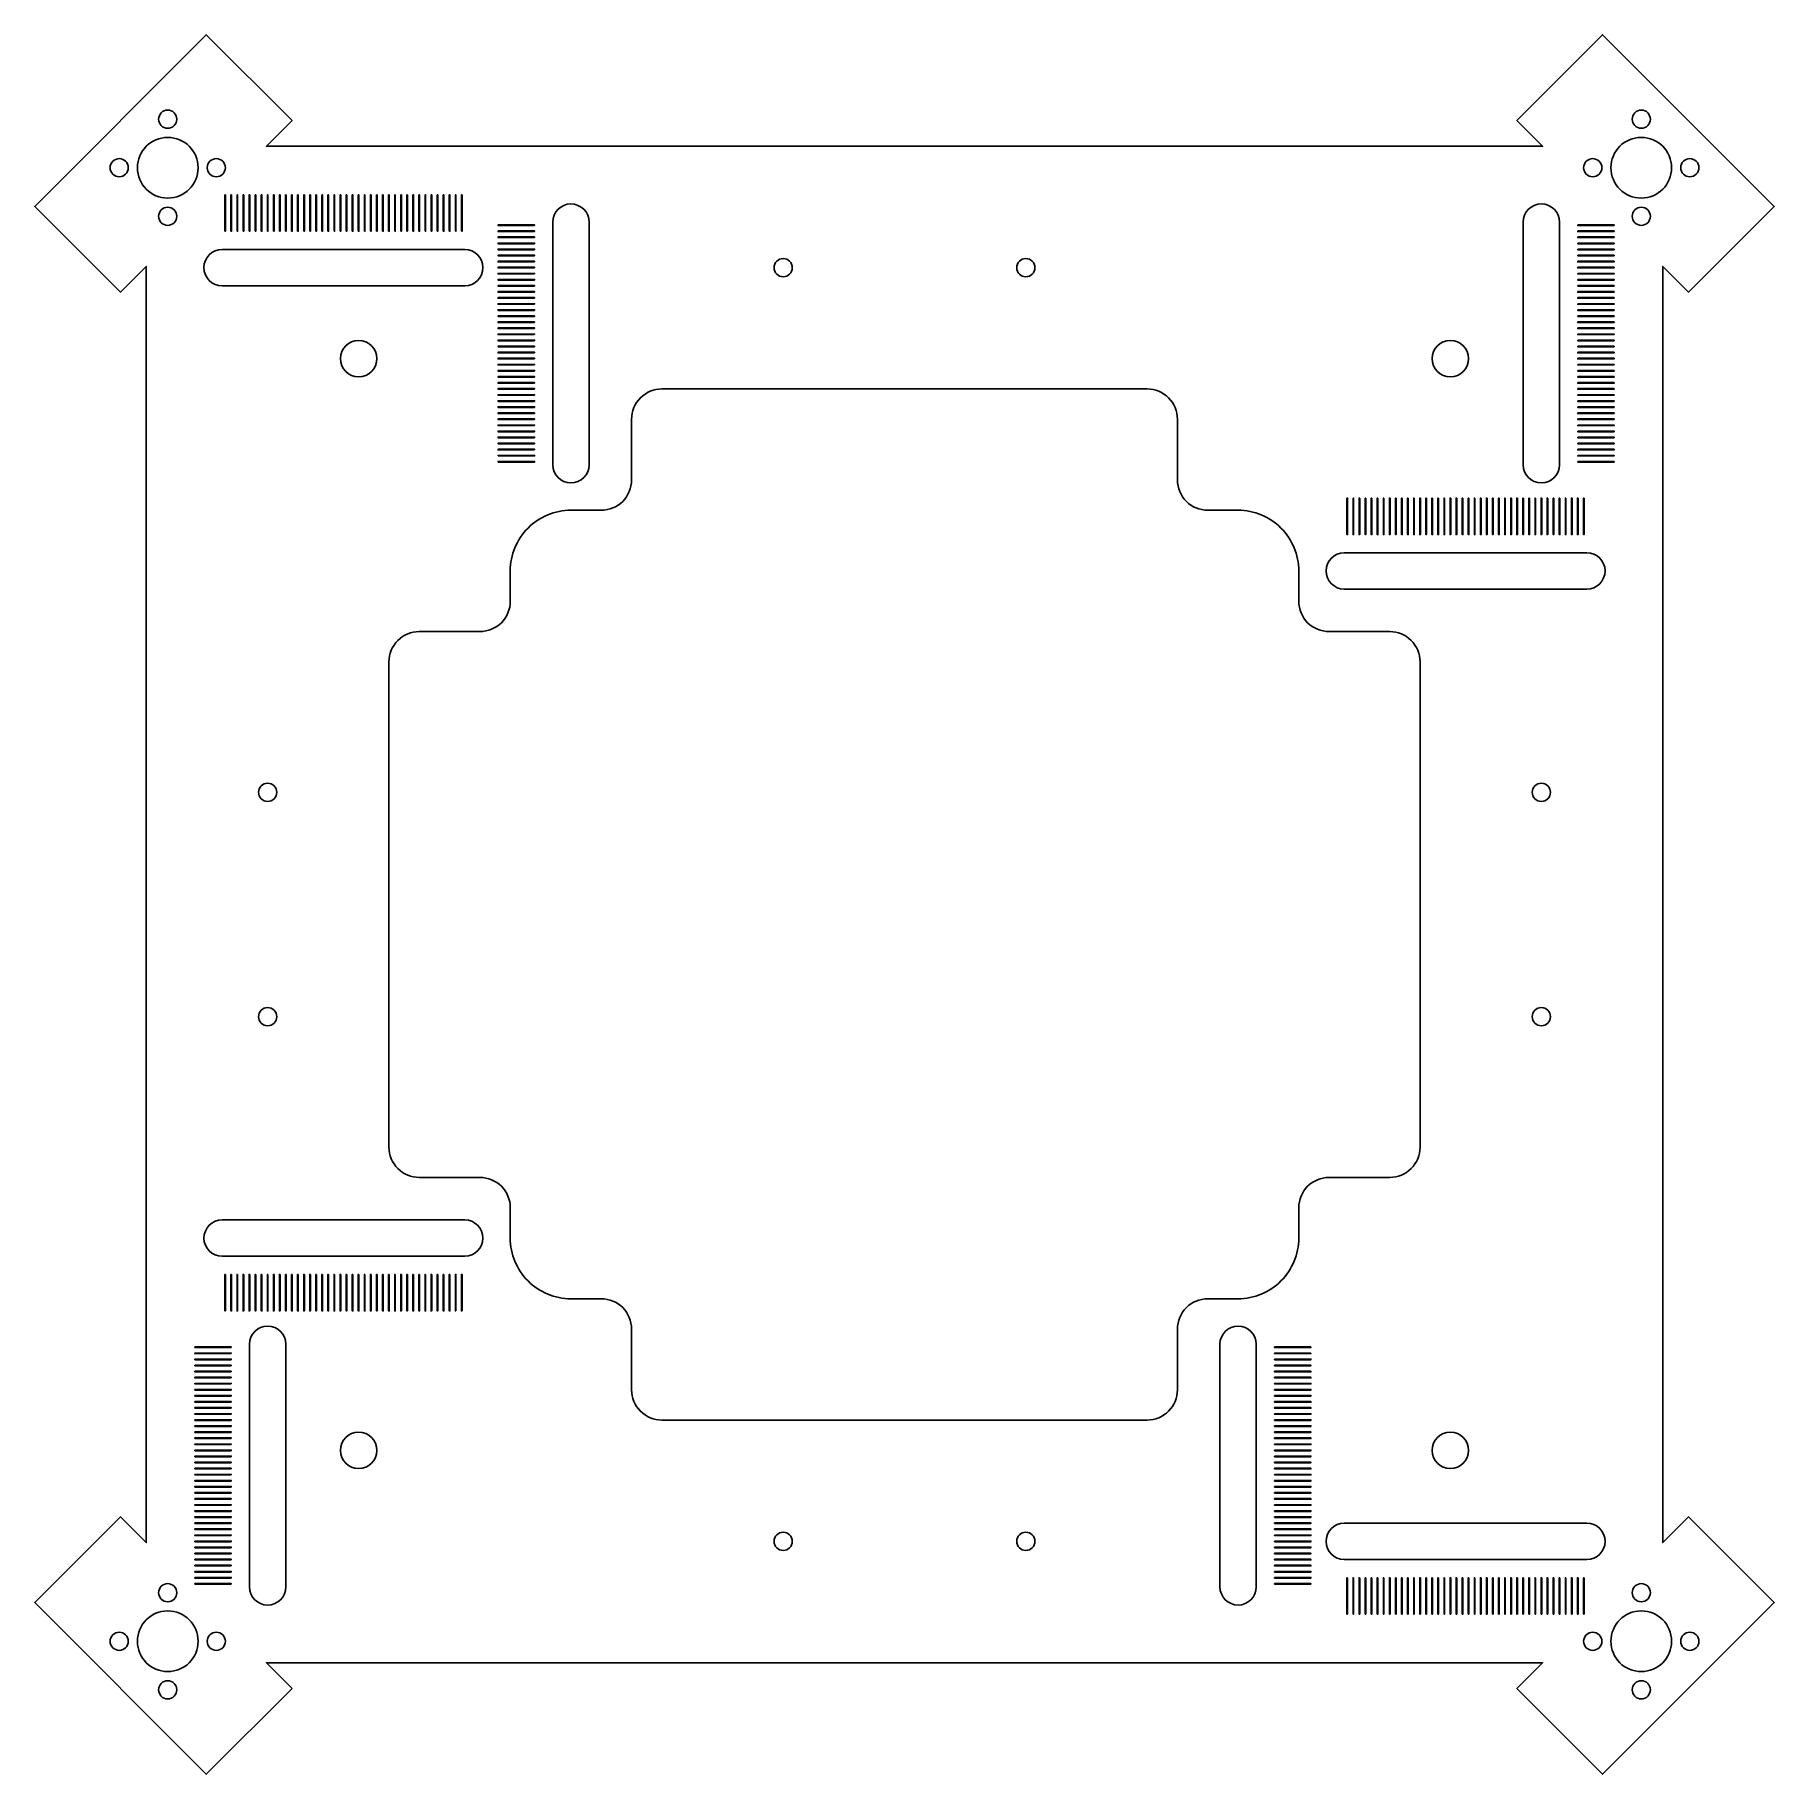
# Model space of a CAD drawing. Header units: millimetres. Extents: x -38 to 249, y -18 to 268.
import ezdxf

# ---------------------------------------------------------------- set-up
doc = ezdxf.new("R2010")
doc.units = ezdxf.units.MM

msp = doc.modelspace()

# ---------------------------------------------------------------- linework, layer by layer
for points in [[(4.25, -4.25), (0, 0), (210.42, 0), (206.17, -4.25), (220.31, -18.39), (248.6, 9.9), (234.45, 24.04), (230.21, 19.79), (230.21, 230.21), (234.45, 225.96), (248.6, 240.1), (220.31, 268.39), (206.17, 254.25), (210.42, 250), (0, 250), (4.25, 254.25), (-9.9, 268.39), (-38.18, 240.1), (-24.04, 225.96), (-19.79, 230.21), (-19.79, 19.79), (-24.04, 24.04), (-38.18, 9.9), (-9.9, -18.39)], [(-6.84, 236), (-6.84, 242), (-6.74, 242), (-6.74, 236)], [(-5.84, 236), (-5.84, 242), (-5.74, 242), (-5.74, 236)], [(-4.84, 236), (-4.84, 242), (-4.74, 242), (-4.74, 236)], [(-3.84, 236), (-3.84, 242), (-3.74, 242), (-3.74, 236)], [(-2.84, 236), (-2.84, 242), (-2.74, 242), (-2.74, 236)], [(-1.84, 236), (-1.84, 242), (-1.74, 242), (-1.74, 236)], [(-0.84, 236), (-0.84, 242), (-0.74, 242), (-0.74, 236)], [(0.16, 236), (0.16, 242), (0.26, 242), (0.26, 236)], [(1.16, 236), (1.16, 242), (1.26, 242), (1.26, 236)], [(2.16, 236), (2.16, 242), (2.26, 242), (2.26, 236)], [(3.16, 236), (3.16, 242), (3.26, 242), (3.26, 236)], [(4.16, 236), (4.16, 242), (4.26, 242), (4.26, 236)], [(5.16, 236), (5.16, 242), (5.26, 242), (5.26, 236)], [(6.16, 236), (6.16, 242), (6.26, 242), (6.26, 236)], [(7.16, 236), (7.16, 242), (7.26, 242), (7.26, 236)], [(8.16, 236), (8.16, 242), (8.26, 242), (8.26, 236)], [(9.16, 236), (9.16, 242), (9.26, 242), (9.26, 236)], [(10.16, 236), (10.16, 242), (10.26, 242), (10.26, 236)], [(11.16, 236), (11.16, 242), (11.26, 242), (11.26, 236)], [(12.16, 236), (12.16, 242), (12.26, 242), (12.26, 236)], [(13.16, 236), (13.16, 242), (13.26, 242), (13.26, 236)], [(14.16, 236), (14.16, 242), (14.26, 242), (14.26, 236)], [(15.16, 236), (15.16, 242), (15.26, 242), (15.26, 236)], [(16.16, 236), (16.16, 242), (16.26, 242), (16.26, 236)], [(17.16, 236), (17.16, 242), (17.26, 242), (17.26, 236)], [(18.16, 236), (18.16, 242), (18.26, 242), (18.26, 236)], [(19.16, 236), (19.16, 242), (19.26, 242), (19.26, 236)], [(20.16, 236), (20.16, 242), (20.26, 242), (20.26, 236)], [(21.16, 236), (21.16, 242), (21.26, 242), (21.26, 236)], [(22.16, 236), (22.16, 242), (22.26, 242), (22.26, 236)], [(23.16, 236), (23.16, 242), (23.26, 242), (23.26, 236)], [(24.16, 236), (24.16, 242), (24.26, 242), (24.26, 236)], [(25.16, 236), (25.16, 242), (25.26, 242), (25.26, 236)], [(26.16, 236), (26.16, 242), (26.26, 242), (26.26, 236)], [(27.16, 236), (27.16, 242), (27.26, 242), (27.26, 236)], [(28.16, 236), (28.16, 242), (28.26, 242), (28.26, 236)], [(29.16, 236), (29.16, 242), (29.26, 242), (29.26, 236)], [(30.16, 236), (30.16, 242), (30.26, 242), (30.26, 236)], [(31.16, 236), (31.16, 242), (31.26, 242), (31.26, 236)], [(32.16, 236), (32.16, 242), (32.26, 242), (32.26, 236)], [(44.21, 236.95), (38.21, 236.95), (38.21, 237.05), (44.21, 237.05)], [(44.21, 235.95), (38.21, 235.95), (38.21, 236.05), (44.21, 236.05)], [(216.21, 237.05), (222.21, 237.05), (222.21, 236.95), (216.21, 236.95)], [(216.21, 236.05), (222.21, 236.05), (222.21, 235.95), (216.21, 235.95)], [(44.21, 234.95), (38.21, 234.95), (38.21, 235.05), (44.21, 235.05)], [(44.21, 233.95), (38.21, 233.95), (38.21, 234.05), (44.21, 234.05)], [(44.21, 232.95), (38.21, 232.95), (38.21, 233.05), (44.21, 233.05)], [(216.21, 235.05), (222.21, 235.05), (222.21, 234.95), (216.21, 234.95)], [(216.21, 234.05), (222.21, 234.05), (222.21, 233.95), (216.21, 233.95)], [(216.21, 233.05), (222.21, 233.05), (222.21, 232.95), (216.21, 232.95)], [(44.21, 231.95), (38.21, 231.95), (38.21, 232.05), (44.21, 232.05)], [(44.21, 230.95), (38.21, 230.95), (38.21, 231.05), (44.21, 231.05)], [(44.21, 229.95), (38.21, 229.95), (38.21, 230.05), (44.21, 230.05)], [(216.21, 232.05), (222.21, 232.05), (222.21, 231.95), (216.21, 231.95)], [(216.21, 231.05), (222.21, 231.05), (222.21, 230.95), (216.21, 230.95)], [(216.21, 230.05), (222.21, 230.05), (222.21, 229.95), (216.21, 229.95)], [(44.21, 228.95), (38.21, 228.95), (38.21, 229.05), (44.21, 229.05)], [(44.21, 227.95), (38.21, 227.95), (38.21, 228.05), (44.21, 228.05)], [(44.21, 226.95), (38.21, 226.95), (38.21, 227.05), (44.21, 227.05)], [(216.21, 229.05), (222.21, 229.05), (222.21, 228.95), (216.21, 228.95)], [(216.21, 228.05), (222.21, 228.05), (222.21, 227.95), (216.21, 227.95)], [(216.21, 227.05), (222.21, 227.05), (222.21, 226.95), (216.21, 226.95)], [(44.21, 225.95), (38.21, 225.95), (38.21, 226.05), (44.21, 226.05)], [(44.21, 224.95), (38.21, 224.95), (38.21, 225.05), (44.21, 225.05)], [(44.21, 223.95), (38.21, 223.95), (38.21, 224.05), (44.21, 224.05)], [(216.21, 226.05), (222.21, 226.05), (222.21, 225.95), (216.21, 225.95)], [(216.21, 225.05), (222.21, 225.05), (222.21, 224.95), (216.21, 224.95)], [(216.21, 224.05), (222.21, 224.05), (222.21, 223.95), (216.21, 223.95)], [(44.21, 222.95), (38.21, 222.95), (38.21, 223.05), (44.21, 223.05)], [(44.21, 221.95), (38.21, 221.95), (38.21, 222.05), (44.21, 222.05)], [(44.21, 220.95), (38.21, 220.95), (38.21, 221.05), (44.21, 221.05)], [(216.21, 223.05), (222.21, 223.05), (222.21, 222.95), (216.21, 222.95)], [(216.21, 222.05), (222.21, 222.05), (222.21, 221.95), (216.21, 221.95)], [(216.21, 221.05), (222.21, 221.05), (222.21, 220.95), (216.21, 220.95)], [(44.21, 219.95), (38.21, 219.95), (38.21, 220.05), (44.21, 220.05)], [(44.21, 218.95), (38.21, 218.95), (38.21, 219.05), (44.21, 219.05)], [(44.21, 217.95), (38.21, 217.95), (38.21, 218.05), (44.21, 218.05)], [(216.21, 220.05), (222.21, 220.05), (222.21, 219.95), (216.21, 219.95)], [(216.21, 219.05), (222.21, 219.05), (222.21, 218.95), (216.21, 218.95)], [(216.21, 218.05), (222.21, 218.05), (222.21, 217.95), (216.21, 217.95)], [(44.21, 216.95), (38.21, 216.95), (38.21, 217.05), (44.21, 217.05)], [(44.21, 215.95), (38.21, 215.95), (38.21, 216.05), (44.21, 216.05)], [(216.21, 217.05), (222.21, 217.05), (222.21, 216.95), (216.21, 216.95)], [(216.21, 216.05), (222.21, 216.05), (222.21, 215.95), (216.21, 215.95)], [(44.21, 214.95), (38.21, 214.95), (38.21, 215.05), (44.21, 215.05)], [(44.21, 213.95), (38.21, 213.95), (38.21, 214.05), (44.21, 214.05)], [(44.21, 212.95), (38.21, 212.95), (38.21, 213.05), (44.21, 213.05)], [(216.21, 215.05), (222.21, 215.05), (222.21, 214.95), (216.21, 214.95)], [(216.21, 214.05), (222.21, 214.05), (222.21, 213.95), (216.21, 213.95)], [(216.21, 213.05), (222.21, 213.05), (222.21, 212.95), (216.21, 212.95)], [(44.21, 211.95), (38.21, 211.95), (38.21, 212.05), (44.21, 212.05)], [(44.21, 210.95), (38.21, 210.95), (38.21, 211.05), (44.21, 211.05)], [(44.21, 209.95), (38.21, 209.95), (38.21, 210.05), (44.21, 210.05)], [(216.21, 212.05), (222.21, 212.05), (222.21, 211.95), (216.21, 211.95)], [(216.21, 211.05), (222.21, 211.05), (222.21, 210.95), (216.21, 210.95)], [(216.21, 210.05), (222.21, 210.05), (222.21, 209.95), (216.21, 209.95)], [(44.21, 208.95), (38.21, 208.95), (38.21, 209.05), (44.21, 209.05)], [(44.21, 207.95), (38.21, 207.95), (38.21, 208.05), (44.21, 208.05)], [(44.21, 206.95), (38.21, 206.95), (38.21, 207.05), (44.21, 207.05)], [(216.21, 209.05), (222.21, 209.05), (222.21, 208.95), (216.21, 208.95)], [(216.21, 208.05), (222.21, 208.05), (222.21, 207.95), (216.21, 207.95)], [(216.21, 207.05), (222.21, 207.05), (222.21, 206.95), (216.21, 206.95)], [(44.21, 205.95), (38.21, 205.95), (38.21, 206.05), (44.21, 206.05)], [(44.21, 204.95), (38.21, 204.95), (38.21, 205.05), (44.21, 205.05)], [(44.21, 203.95), (38.21, 203.95), (38.21, 204.05), (44.21, 204.05)], [(216.21, 206.05), (222.21, 206.05), (222.21, 205.95), (216.21, 205.95)], [(216.21, 205.05), (222.21, 205.05), (222.21, 204.95), (216.21, 204.95)], [(216.21, 204.05), (222.21, 204.05), (222.21, 203.95), (216.21, 203.95)], [(44.21, 202.95), (38.21, 202.95), (38.21, 203.05), (44.21, 203.05)], [(44.21, 201.95), (38.21, 201.95), (38.21, 202.05), (44.21, 202.05)], [(44.21, 200.95), (38.21, 200.95), (38.21, 201.05), (44.21, 201.05)], [(216.21, 203.05), (222.21, 203.05), (222.21, 202.95), (216.21, 202.95)], [(216.21, 202.05), (222.21, 202.05), (222.21, 201.95), (216.21, 201.95)], [(216.21, 201.05), (222.21, 201.05), (222.21, 200.95), (216.21, 200.95)], [(44.21, 199.95), (38.21, 199.95), (38.21, 200.05), (44.21, 200.05)], [(38.21, 198.95), (38.21, 199.05), (44.21, 199.05), (44.21, 198.95)], [(38.21, 197.95), (38.21, 198.05), (44.21, 198.05), (44.21, 197.95)], [(216.21, 200.05), (222.21, 200.05), (222.21, 199.95), (216.21, 199.95)], [(216.21, 199.05), (222.21, 199.05), (222.21, 198.95), (216.21, 198.95)], [(216.21, 198.05), (222.21, 198.05), (222.21, 197.95), (216.21, 197.95)], [(178.16, 192), (178.26, 192), (178.26, 186), (178.16, 186)], [(179.16, 192), (179.26, 192), (179.26, 186), (179.16, 186)], [(180.26, 192), (180.26, 186), (180.16, 186), (180.16, 192)], [(181.26, 192), (181.26, 186), (181.16, 186), (181.16, 192)], [(182.26, 192), (182.26, 186), (182.16, 186), (182.16, 192)], [(183.26, 192), (183.26, 186), (183.16, 186), (183.16, 192)], [(184.26, 192), (184.26, 186), (184.16, 186), (184.16, 192)], [(185.26, 192), (185.26, 186), (185.16, 186), (185.16, 192)], [(186.26, 192), (186.26, 186), (186.16, 186), (186.16, 192)], [(187.26, 192), (187.26, 186), (187.16, 186), (187.16, 192)], [(188.26, 192), (188.26, 186), (188.16, 186), (188.16, 192)], [(189.26, 192), (189.26, 186), (189.16, 186), (189.16, 192)], [(190.26, 192), (190.26, 186), (190.16, 186), (190.16, 192)], [(191.26, 192), (191.26, 186), (191.16, 186), (191.16, 192)], [(192.26, 192), (192.26, 186), (192.16, 186), (192.16, 192)], [(193.26, 192), (193.26, 186), (193.16, 186), (193.16, 192)], [(194.26, 192), (194.26, 186), (194.16, 186), (194.16, 192)], [(195.26, 192), (195.26, 186), (195.16, 186), (195.16, 192)], [(196.26, 192), (196.26, 186), (196.16, 186), (196.16, 192)], [(197.26, 192), (197.26, 186), (197.16, 186), (197.16, 192)], [(198.26, 192), (198.26, 186), (198.16, 186), (198.16, 192)], [(199.26, 192), (199.26, 186), (199.16, 186), (199.16, 192)], [(200.26, 192), (200.26, 186), (200.16, 186), (200.16, 192)], [(201.26, 192), (201.26, 186), (201.16, 186), (201.16, 192)], [(202.26, 192), (202.26, 186), (202.16, 186), (202.16, 192)], [(203.26, 192), (203.26, 186), (203.16, 186), (203.16, 192)], [(204.26, 192), (204.26, 186), (204.16, 186), (204.16, 192)], [(205.26, 192), (205.26, 186), (205.16, 186), (205.16, 192)], [(206.26, 192), (206.26, 186), (206.16, 186), (206.16, 192)], [(207.26, 192), (207.26, 186), (207.16, 186), (207.16, 192)], [(208.26, 192), (208.26, 186), (208.16, 186), (208.16, 192)], [(209.26, 192), (209.26, 186), (209.16, 186), (209.16, 192)], [(210.26, 192), (210.26, 186), (210.16, 186), (210.16, 192)], [(211.26, 192), (211.26, 186), (211.16, 186), (211.16, 192)], [(212.26, 192), (212.26, 186), (212.16, 186), (212.16, 192)], [(213.26, 192), (213.26, 186), (213.16, 186), (213.16, 192)], [(214.26, 192), (214.26, 186), (214.16, 186), (214.16, 192)], [(215.26, 192), (215.26, 186), (215.16, 186), (215.16, 192)], [(216.26, 192), (216.26, 186), (216.16, 186), (216.16, 192)], [(217.26, 192), (217.26, 186), (217.16, 186), (217.16, 192)], [(-6.74, 64), (-6.74, 58), (-6.84, 58), (-6.84, 64)], [(-5.74, 64), (-5.74, 58), (-5.84, 58), (-5.84, 64)], [(-4.74, 64), (-4.74, 58), (-4.84, 58), (-4.84, 64)], [(-3.74, 64), (-3.74, 58), (-3.84, 58), (-3.84, 64)], [(-2.74, 64), (-2.74, 58), (-2.84, 58), (-2.84, 64)], [(-1.74, 64), (-1.74, 58), (-1.84, 58), (-1.84, 64)], [(-0.74, 64), (-0.74, 58), (-0.84, 58), (-0.84, 64)], [(0.26, 64), (0.26, 58), (0.16, 58), (0.16, 64)], [(1.26, 64), (1.26, 58), (1.16, 58), (1.16, 64)], [(2.26, 64), (2.26, 58), (2.16, 58), (2.16, 64)], [(3.26, 64), (3.26, 58), (3.16, 58), (3.16, 64)], [(4.26, 64), (4.26, 58), (4.16, 58), (4.16, 64)], [(5.26, 64), (5.26, 58), (5.16, 58), (5.16, 64)], [(6.26, 64), (6.26, 58), (6.16, 58), (6.16, 64)], [(7.26, 64), (7.26, 58), (7.16, 58), (7.16, 64)], [(8.26, 64), (8.26, 58), (8.16, 58), (8.16, 64)], [(9.26, 64), (9.26, 58), (9.16, 58), (9.16, 64)], [(10.26, 64), (10.26, 58), (10.16, 58), (10.16, 64)], [(11.26, 64), (11.26, 58), (11.16, 58), (11.16, 64)], [(12.26, 64), (12.26, 58), (12.16, 58), (12.16, 64)], [(13.26, 64), (13.26, 58), (13.16, 58), (13.16, 64)], [(14.26, 64), (14.26, 58), (14.16, 58), (14.16, 64)], [(15.26, 64), (15.26, 58), (15.16, 58), (15.16, 64)], [(16.26, 64), (16.26, 58), (16.16, 58), (16.16, 64)], [(17.26, 64), (17.26, 58), (17.16, 58), (17.16, 64)], [(18.26, 64), (18.26, 58), (18.16, 58), (18.16, 64)], [(19.26, 64), (19.26, 58), (19.16, 58), (19.16, 64)], [(20.26, 64), (20.26, 58), (20.16, 58), (20.16, 64)], [(21.26, 64), (21.26, 58), (21.16, 58), (21.16, 64)], [(22.26, 64), (22.26, 58), (22.16, 58), (22.16, 64)], [(23.26, 64), (23.26, 58), (23.16, 58), (23.16, 64)], [(24.26, 64), (24.26, 58), (24.16, 58), (24.16, 64)], [(25.26, 64), (25.26, 58), (25.16, 58), (25.16, 64)], [(26.26, 64), (26.26, 58), (26.16, 58), (26.16, 64)], [(27.26, 64), (27.26, 58), (27.16, 58), (27.16, 64)], [(28.26, 64), (28.26, 58), (28.16, 58), (28.16, 64)], [(29.26, 64), (29.26, 58), (29.16, 58), (29.16, 64)], [(30.26, 64), (30.26, 58), (30.16, 58), (30.16, 64)], [(31.26, 58), (31.16, 58), (31.16, 64), (31.26, 64)], [(32.26, 58), (32.16, 58), (32.16, 64), (32.26, 64)], [(-5.79, 51.95), (-11.79, 51.95), (-11.79, 52.05), (-5.79, 52.05)], [(172.21, 52.05), (172.21, 51.95), (166.21, 51.95), (166.21, 52.05)], [(-5.79, 50.95), (-11.79, 50.95), (-11.79, 51.05), (-5.79, 51.05)], [(-5.79, 49.95), (-11.79, 49.95), (-11.79, 50.05), (-5.79, 50.05)], [(-5.79, 48.95), (-11.79, 48.95), (-11.79, 49.05), (-5.79, 49.05)], [(172.21, 51.05), (172.21, 50.95), (166.21, 50.95), (166.21, 51.05)], [(166.21, 50.05), (172.21, 50.05), (172.21, 49.95), (166.21, 49.95)], [(166.21, 49.05), (172.21, 49.05), (172.21, 48.95), (166.21, 48.95)], [(-5.79, 47.95), (-11.79, 47.95), (-11.79, 48.05), (-5.79, 48.05)], [(-5.79, 46.95), (-11.79, 46.95), (-11.79, 47.05), (-5.79, 47.05)], [(-5.79, 45.95), (-11.79, 45.95), (-11.79, 46.05), (-5.79, 46.05)], [(166.21, 48.05), (172.21, 48.05), (172.21, 47.95), (166.21, 47.95)], [(166.21, 47.05), (172.21, 47.05), (172.21, 46.95), (166.21, 46.95)], [(166.21, 46.05), (172.21, 46.05), (172.21, 45.95), (166.21, 45.95)], [(-5.79, 44.95), (-11.79, 44.95), (-11.79, 45.05), (-5.79, 45.05)], [(-5.79, 43.95), (-11.79, 43.95), (-11.79, 44.05), (-5.79, 44.05)], [(-5.79, 42.95), (-11.79, 42.95), (-11.79, 43.05), (-5.79, 43.05)], [(166.21, 45.05), (172.21, 45.05), (172.21, 44.95), (166.21, 44.95)], [(166.21, 44.05), (172.21, 44.05), (172.21, 43.95), (166.21, 43.95)], [(166.21, 43.05), (172.21, 43.05), (172.21, 42.95), (166.21, 42.95)], [(-5.79, 41.95), (-11.79, 41.95), (-11.79, 42.05), (-5.79, 42.05)], [(-5.79, 40.95), (-11.79, 40.95), (-11.79, 41.05), (-5.79, 41.05)], [(166.21, 42.05), (172.21, 42.05), (172.21, 41.95), (166.21, 41.95)], [(166.21, 41.05), (172.21, 41.05), (172.21, 40.95), (166.21, 40.95)], [(-5.79, 39.95), (-11.79, 39.95), (-11.79, 40.05), (-5.79, 40.05)], [(-5.79, 38.95), (-11.79, 38.95), (-11.79, 39.05), (-5.79, 39.05)], [(-5.79, 37.95), (-11.79, 37.95), (-11.79, 38.05), (-5.79, 38.05)], [(166.21, 40.05), (172.21, 40.05), (172.21, 39.95), (166.21, 39.95)], [(166.21, 39.05), (172.21, 39.05), (172.21, 38.95), (166.21, 38.95)], [(166.21, 38.05), (172.21, 38.05), (172.21, 37.95), (166.21, 37.95)], [(-5.79, 36.95), (-11.79, 36.95), (-11.79, 37.05), (-5.79, 37.05)], [(-5.79, 35.95), (-11.79, 35.95), (-11.79, 36.05), (-5.79, 36.05)], [(-5.79, 34.95), (-11.79, 34.95), (-11.79, 35.05), (-5.79, 35.05)], [(166.21, 37.05), (172.21, 37.05), (172.21, 36.95), (166.21, 36.95)], [(166.21, 36.05), (172.21, 36.05), (172.21, 35.95), (166.21, 35.95)], [(166.21, 35.05), (172.21, 35.05), (172.21, 34.95), (166.21, 34.95)], [(-5.79, 33.95), (-11.79, 33.95), (-11.79, 34.05), (-5.79, 34.05)], [(-5.79, 32.95), (-11.79, 32.95), (-11.79, 33.05), (-5.79, 33.05)], [(-5.79, 31.95), (-11.79, 31.95), (-11.79, 32.05), (-5.79, 32.05)], [(166.21, 34.05), (172.21, 34.05), (172.21, 33.95), (166.21, 33.95)], [(166.21, 33.05), (172.21, 33.05), (172.21, 32.95), (166.21, 32.95)], [(166.21, 32.05), (172.21, 32.05), (172.21, 31.95), (166.21, 31.95)], [(-5.79, 30.95), (-11.79, 30.95), (-11.79, 31.05), (-5.79, 31.05)], [(-5.79, 29.95), (-11.79, 29.95), (-11.79, 30.05), (-5.79, 30.05)], [(-5.79, 28.95), (-11.79, 28.95), (-11.79, 29.05), (-5.79, 29.05)], [(166.21, 31.05), (172.21, 31.05), (172.21, 30.95), (166.21, 30.95)], [(166.21, 30.05), (172.21, 30.05), (172.21, 29.95), (166.21, 29.95)], [(166.21, 29.05), (172.21, 29.05), (172.21, 28.95), (166.21, 28.95)], [(-5.79, 27.95), (-11.79, 27.95), (-11.79, 28.05), (-5.79, 28.05)], [(-5.79, 26.95), (-11.79, 26.95), (-11.79, 27.05), (-5.79, 27.05)], [(-5.79, 25.95), (-11.79, 25.95), (-11.79, 26.05), (-5.79, 26.05)], [(166.21, 28.05), (172.21, 28.05), (172.21, 27.95), (166.21, 27.95)], [(166.21, 27.05), (172.21, 27.05), (172.21, 26.95), (166.21, 26.95)], [(166.21, 26.05), (172.21, 26.05), (172.21, 25.95), (166.21, 25.95)], [(-5.79, 24.95), (-11.79, 24.95), (-11.79, 25.05), (-5.79, 25.05)], [(-5.79, 23.95), (-11.79, 23.95), (-11.79, 24.05), (-5.79, 24.05)], [(-5.79, 22.95), (-11.79, 22.95), (-11.79, 23.05), (-5.79, 23.05)], [(166.21, 25.05), (172.21, 25.05), (172.21, 24.95), (166.21, 24.95)], [(166.21, 24.05), (172.21, 24.05), (172.21, 23.95), (166.21, 23.95)], [(166.21, 23.05), (172.21, 23.05), (172.21, 22.95), (166.21, 22.95)], [(-5.79, 21.95), (-11.79, 21.95), (-11.79, 22.05), (-5.79, 22.05)], [(-5.79, 20.95), (-11.79, 20.95), (-11.79, 21.05), (-5.79, 21.05)], [(166.21, 22.05), (172.21, 22.05), (172.21, 21.95), (166.21, 21.95)], [(166.21, 21.05), (172.21, 21.05), (172.21, 20.95), (166.21, 20.95)], [(-5.79, 19.95), (-11.79, 19.95), (-11.79, 20.05), (-5.79, 20.05)], [(-5.79, 18.95), (-11.79, 18.95), (-11.79, 19.05), (-5.79, 19.05)], [(-5.79, 17.95), (-11.79, 17.95), (-11.79, 18.05), (-5.79, 18.05)], [(166.21, 20.05), (172.21, 20.05), (172.21, 19.95), (166.21, 19.95)], [(166.21, 19.05), (172.21, 19.05), (172.21, 18.95), (166.21, 18.95)], [(166.21, 18.05), (172.21, 18.05), (172.21, 17.95), (166.21, 17.95)], [(-5.79, 16.95), (-11.79, 16.95), (-11.79, 17.05), (-5.79, 17.05)], [(-5.79, 15.95), (-11.79, 15.95), (-11.79, 16.05), (-5.79, 16.05)], [(-5.79, 14.95), (-11.79, 14.95), (-11.79, 15.05), (-5.79, 15.05)], [(166.21, 17.05), (172.21, 17.05), (172.21, 16.95), (166.21, 16.95)], [(166.21, 16.05), (172.21, 16.05), (172.21, 15.95), (166.21, 15.95)], [(166.21, 15.05), (172.21, 15.05), (172.21, 14.95), (166.21, 14.95)], [(-5.79, 13.95), (-11.79, 13.95), (-11.79, 14.05), (-5.79, 14.05)], [(-5.79, 12.95), (-11.79, 12.95), (-11.79, 13.05), (-5.79, 13.05)], [(166.21, 14.05), (172.21, 14.05), (172.21, 13.95), (166.21, 13.95)], [(166.21, 13.05), (172.21, 13.05), (172.21, 12.95), (166.21, 12.95)], [(178.26, 14), (178.26, 8), (178.16, 8), (178.16, 14)], [(179.26, 14), (179.26, 8), (179.16, 8), (179.16, 14)], [(180.26, 14), (180.26, 8), (180.16, 8), (180.16, 14)], [(181.26, 14), (181.26, 8), (181.16, 8), (181.16, 14)], [(182.26, 14), (182.26, 8), (182.16, 8), (182.16, 14)], [(183.26, 14), (183.26, 8), (183.16, 8), (183.16, 14)], [(184.26, 14), (184.26, 8), (184.16, 8), (184.16, 14)], [(185.26, 14), (185.26, 8), (185.16, 8), (185.16, 14)], [(186.26, 14), (186.26, 8), (186.16, 8), (186.16, 14)], [(187.26, 14), (187.26, 8), (187.16, 8), (187.16, 14)], [(188.26, 14), (188.26, 8), (188.16, 8), (188.16, 14)], [(189.26, 14), (189.26, 8), (189.16, 8), (189.16, 14)], [(190.26, 14), (190.26, 8), (190.16, 8), (190.16, 14)], [(191.26, 14), (191.26, 8), (191.16, 8), (191.16, 14)], [(192.26, 14), (192.26, 8), (192.16, 8), (192.16, 14)], [(193.26, 14), (193.26, 8), (193.16, 8), (193.16, 14)], [(194.26, 14), (194.26, 8), (194.16, 8), (194.16, 14)], [(195.26, 14), (195.26, 8), (195.16, 8), (195.16, 14)], [(196.26, 14), (196.26, 8), (196.16, 8), (196.16, 14)], [(197.26, 14), (197.26, 8), (197.16, 8), (197.16, 14)], [(198.26, 14), (198.26, 8), (198.16, 8), (198.16, 14)], [(199.26, 14), (199.26, 8), (199.16, 8), (199.16, 14)], [(200.26, 14), (200.26, 8), (200.16, 8), (200.16, 14)], [(201.26, 14), (201.26, 8), (201.16, 8), (201.16, 14)], [(202.26, 14), (202.26, 8), (202.16, 8), (202.16, 14)], [(203.26, 14), (203.26, 8), (203.16, 8), (203.16, 14)], [(204.26, 14), (204.26, 8), (204.16, 8), (204.16, 14)], [(205.26, 14), (205.26, 8), (205.16, 8), (205.16, 14)], [(206.26, 14), (206.26, 8), (206.16, 8), (206.16, 14)], [(207.26, 14), (207.26, 8), (207.16, 8), (207.16, 14)], [(208.26, 14), (208.26, 8), (208.16, 8), (208.16, 14)], [(209.26, 14), (209.26, 8), (209.16, 8), (209.16, 14)], [(210.26, 14), (210.26, 8), (210.16, 8), (210.16, 14)], [(211.26, 14), (211.26, 8), (211.16, 8), (211.16, 14)], [(212.26, 14), (212.26, 8), (212.16, 8), (212.16, 14)], [(213.26, 14), (213.26, 8), (213.16, 8), (213.16, 14)], [(214.26, 14), (214.26, 8), (214.16, 8), (214.16, 14)], [(215.26, 14), (215.26, 8), (215.16, 8), (215.16, 14)], [(216.26, 14), (216.26, 8), (216.16, 8), (216.16, 14)], [(217.26, 14), (217.26, 8), (217.16, 8), (217.16, 14)]]:
    msp.add_lwpolyline(points, close=True)
for points in [[(53.21, 237.5), (53.21, 197.5, -1), (47.21, 197.5), (47.21, 237.5, -1)], [(213.21, 237.5), (213.21, 197.5, -1), (207.21, 197.5), (207.21, 237.5, -1)], [(-7.29, 233), (32.71, 233, -1), (32.71, 227), (-7.29, 227, -1)], [(25.21, 170), (35.21, 170, 0.414214), (40.21, 175), (40.21, 180, -0.414214), (50.21, 190), (55.21, 190, 0.414214), (60.21, 195), (60.21, 205, -0.414214), (65.21, 210), (145.21, 210, -0.414214), (150.21, 205), (150.21, 195, 0.414214), (155.21, 190), (160.21, 190, -0.414214), (170.21, 180), (170.21, 175, 0.414214), (175.21, 170), (185.21, 170, -0.414214), (190.21, 165), (190.21, 85, -0.414214), (185.21, 80), (175.21, 80, 0.414214), (170.21, 75), (170.21, 70, -0.414214), (160.21, 60), (155.21, 60, 0.414214), (150.21, 55), (150.21, 45, -0.414214), (145.21, 40), (65.21, 40, -0.414214), (60.21, 45), (60.21, 55, 0.414214), (55.21, 60), (50.21, 60, -0.414214), (40.21, 70), (40.21, 75, 0.414214), (35.21, 80), (25.21, 80, -0.414214), (20.21, 85), (20.21, 165, -0.414214)], [(217.71, 177), (177.71, 177, -1), (177.71, 183), (217.71, 183, -1)], [(-7.29, 73), (32.71, 73, -1), (32.71, 67), (-7.29, 67, -1)], [(-2.79, 12.5), (-2.79, 52.5, -1), (3.21, 52.5), (3.21, 12.5, -1)], [(157.21, 12.5), (157.21, 52.5, -1), (163.21, 52.5), (163.21, 12.5, -1)], [(217.71, 17), (177.71, 17, -1), (177.71, 23), (217.71, 23, -1)]]:
    msp.add_lwpolyline(points, format="xyb", close=True)
for centre, radius in [((-16.26, 254.47), 1.5), ((226.68, 254.47), 1.5), ((-16.26, 246.47), 5), ((226.68, 246.47), 5), ((-24.26, 246.47), 1.5), ((-8.26, 246.47), 1.5), ((218.68, 246.47), 1.5), ((234.68, 246.47), 1.5), ((-16.26, 238.47), 1.5), ((226.68, 238.47), 1.5), ((85.21, 230), 1.5), ((125.21, 230), 1.5), ((15.21, 215), 3), ((195.21, 215), 3), ((0.21, 143.5), 1.5), ((210.21, 143.5), 1.5), ((0.21, 106.5), 1.5), ((210.21, 106.5), 1.5), ((15.21, 35), 3), ((195.21, 35), 3), ((85.21, 20), 1.5), ((125.21, 20), 1.5), ((-16.26, 11.53), 1.5), ((226.68, 11.53), 1.5), ((-16.26, 3.53), 5), ((226.68, 3.53), 5), ((-24.26, 3.53), 1.5), ((-8.26, 3.53), 1.5), ((218.68, 3.53), 1.5), ((234.68, 3.53), 1.5), ((-16.26, -4.47), 1.5), ((226.68, -4.47), 1.5)]:
    msp.add_circle(centre, radius)

doc.saveas('drawing.dxf')
